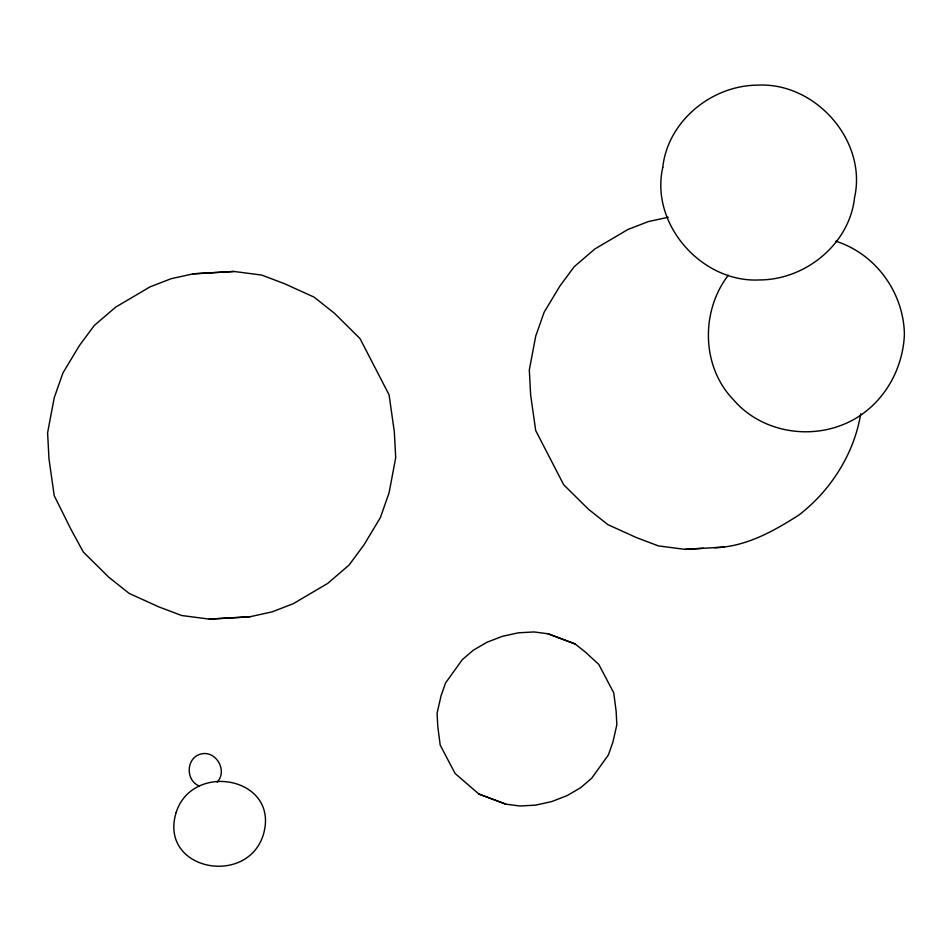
<?xml version="1.0" encoding="UTF-8"?>
<svg xmlns="http://www.w3.org/2000/svg" width="952" height="952" viewBox="0 0 952 952"><rect width="100%" height="100%" fill="white"/><g stroke="black" fill="none" stroke-linecap="round" stroke-linejoin="round"><path stroke-width="1.43" d="M860.727 413.787C854.182 453.628 830.798 490.494 798.954 514.996C773.345 531.383 745.547 546.96 714.345 547.721M728.328 275.188C700.684 311.054 701.303 366.449 733.29 399.542C758.875 429.745 803.286 439.3 839.973 425.77C878.244 412.085 902.912 374.184 904.4 334.2C903.626 292.538 875.673 253.863 835.82 241.201M217.163 782.116C228.171 770.596 215.58 749.438 200.241 754.21C185.866 758.375 185.533 780.83 199.408 785.995M193.339 273.819L171.205 278.686L150.011 286.885L115.644 307.151L94.224 325.524L79.444 345.517L62.987 372.839L54.252 397.627L47.6 432.755L48.98 458.852L54.24 495.754L70.9 529.217L83.3 551.993L108.956 577.376L129.198 593.429L158.817 606.876L181.665 615.516L209.285 619.109L239.785 617.408L249.971 616.741L272.105 611.874L293.299 603.687L327.666 583.421L349.087 565.048L363.854 545.056L380.324 517.721L389.047 492.934L395.699 457.817L394.318 431.708L389.07 394.806L359.999 338.567L334.354 313.184L314.1 297.131L284.493 283.696L261.633 275.057L234.025 271.463L193.339 273.819L234.025 271.463M668.209 217.234L648.312 221.602L627.915 229.491L594.822 249.007L574.199 266.703L559.978 285.945L544.127 312.256L535.726 336.115L529.312 369.935L530.645 395.068L535.702 430.59L563.691 484.747L588.384 509.177L607.876 524.635L636.388 537.571L658.391 545.901L684.976 549.363L724.151 547.079M684.976 549.363L703.385 548.245M209.285 619.109L249.971 616.741M548.126 633.794L533.965 631.949L518.328 632.818L502.275 636.352L486.9 642.291L473.263 650.252L462.279 659.677L445.548 683L441.05 695.781L437.087 713.179L437.801 726.685L440.205 745.13L455.139 773.524L478.844 794.004L505.798 804.154L519.959 805.999L535.607 805.13L551.66 801.596L567.035 795.658L580.672 787.697L591.656 778.272L608.387 754.948L612.886 742.167L616.848 724.769L616.134 711.263L613.731 692.818L598.796 664.425L585.539 652.227L575.091 643.945L548.126 633.794L575.091 643.945M478.844 794.004L505.798 804.154M662.759 167.481C649.978 224.339 701.85 282.934 759.529 279.947C805.475 279.829 849.589 243.998 854.551 197.623C867.332 140.753 815.459 82.169 757.792 85.144C711.834 85.275 667.721 121.106 662.759 167.481M176.072 812.663C158.746 870.199 246.806 887.086 263.24 835.011C280.566 777.486 192.506 760.6 176.072 812.663"/></g></svg>
